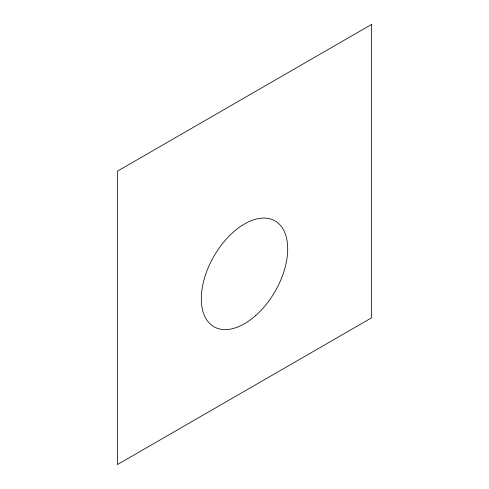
<?xml version="1.0" encoding="UTF-8"?>
<svg xmlns="http://www.w3.org/2000/svg" width="489" height="489" viewBox="0 0 489 489"><rect width="100%" height="100%" fill="white"/><g stroke="black" fill="none" stroke-linecap="round" stroke-linejoin="round"><path stroke-width="0.73" d="M371.548 24.45L117.452 171.15L117.452 464.55L371.548 317.85L371.548 24.45M255.68 315.564A61.088 35.269 -60 0 0 275.044 220.936A61.088 35.269 -60 0 0 202.776 285.02A61.088 35.269 -60 0 0 255.68 315.564"/></g></svg>
